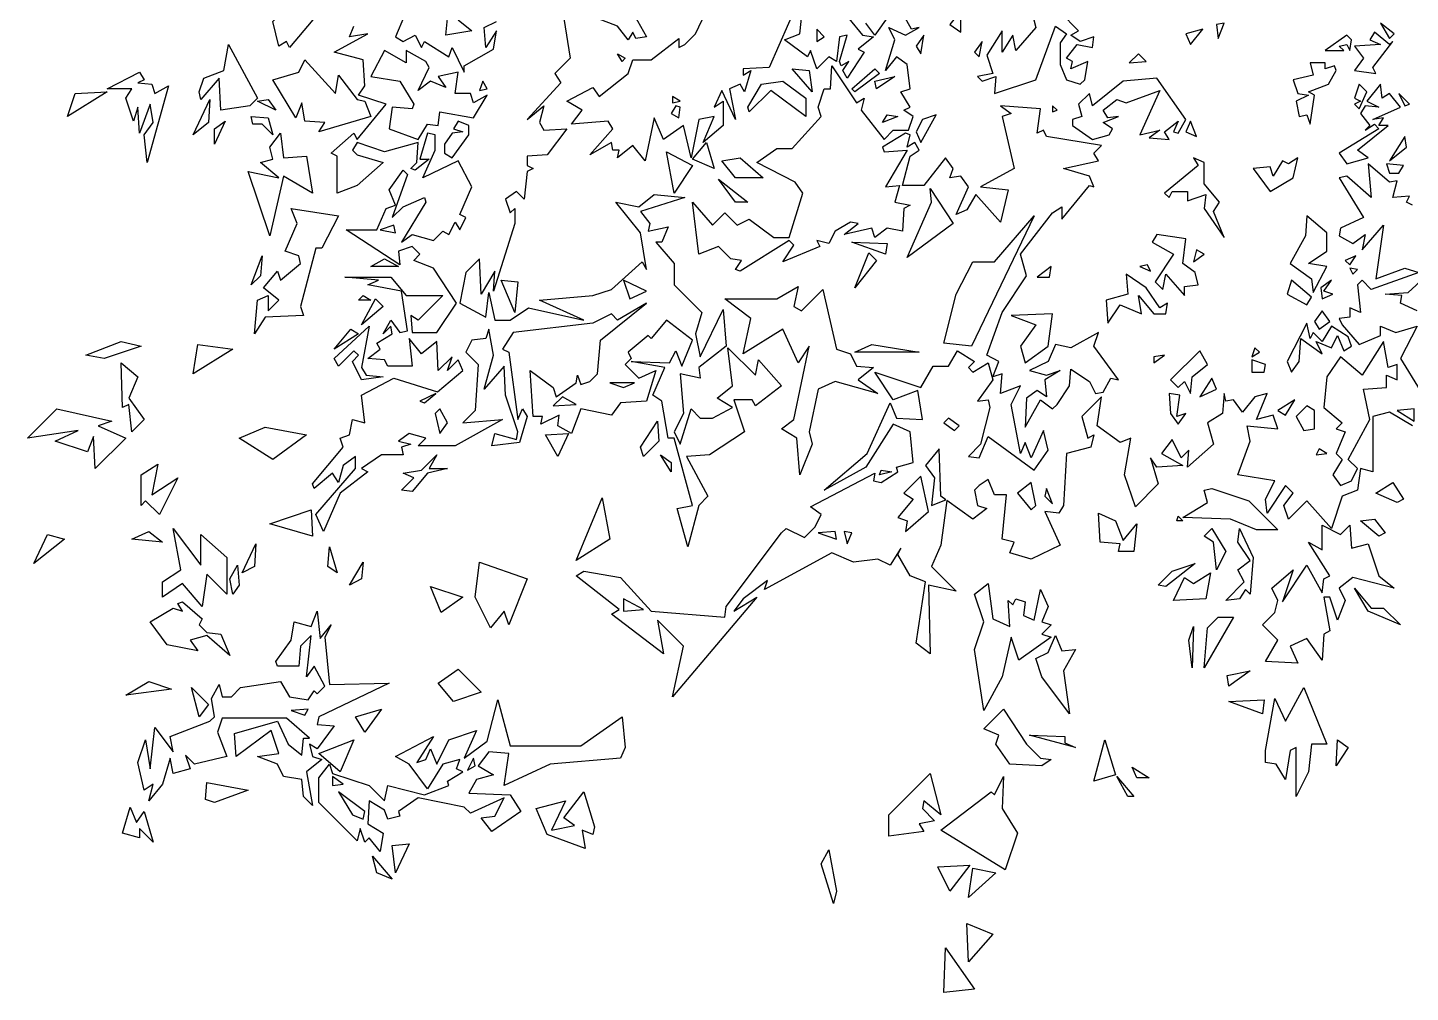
# Model space of a CAD drawing. Header units: millimetres. Extents: x -1920 to 1916, y -1858 to 1858.
# Drawn here: x -1377 to -530, y -1612 to -1021 of the extents above; entities that cross this region are included whole.
import ezdxf

# ---------------------------------------------------------------- set-up
doc = ezdxf.new("R2010")
doc.units = ezdxf.units.MM
doc.layers.add('ALMOND-DRAW-PROFILE', color=7, linetype='Continuous', lineweight=25)

msp = doc.modelspace()

# ---------------------------------------------------------------- linework, layer by layer
at = {"layer": 'ALMOND-DRAW-PROFILE'}
for points in [[(-904.89, -1005.17), (-922.73, -1045.53), (-938.69, -1046.47), (-938.69, -1050.22), (-933.99, -1047.41), (-937.75, -1060.55), (-940.56, -1055.86), (-947.14, -1058.67), (-943.38, -1077.45), (-951.83, -1059.61), (-956.52, -1069.94), (-950.89, -1066.18), (-950.89, -1081.2), (-963.09, -1091.53), (-956.52, -1075.57), (-965.91, -1077.45), (-970.6, -1100.91), (-975.3, -1081.2), (-987.5, -1089.65), (-993.13, -1076.51), (-998.76, -1102.79), (-1006.27, -1093.4), (-1015.66, -1100.91), (-1014.72, -1096.22), (-1018.48, -1096.22), (-1019.41, -1091.53), (-1032.56, -1099.04), (-1018.48, -1083.08), (-1021.29, -1078.38), (-1043.82, -1080.26), (-1037.25, -1071.81), (-1046.64, -1066.18), (-1030.68, -1057.73), (-1026.92, -1063.37), (-1009.09, -1049.29), (-1006.27, -1040.84), (-995.01, -1040.84), (-978.11, -1027.7), (-978.11, -1033.33), (-974.36, -1031.45), (-967.79, -1024.88), (-950.89, -989.21)], [(-873.92, -1015.49), (-865.47, -1025.82), (-858.9, -1026.76), (-868.29, -1034.27), (-864.53, -1036.14), (-874.86, -1052.1), (-877.67, -1047.41), (-873.92, -1041.78), (-878.61, -1044.59), (-879.55, -1041.78), (-874.86, -1025.82), (-879.55, -1026.76), (-881.43, -1041.78), (-886.12, -1038.96), (-893.63, -1046.47), (-897.39, -1035.21), (-899.26, -1038.96), (-913.34, -1028.63), (-903.96, -1024.88), (-902.08, -1007.98)], [(-763.15, -1006.11), (-759.4, -1021.12), (-771.6, -1035.21), (-773.48, -1025.82), (-780.05, -1036.14), (-780.05, -1023), (-789.44, -1038.02), (-785.68, -1049.29), (-795.07, -1051.16), (-792.25, -1053.98), (-783.8, -1051.16), (-784.74, -1061.49), (-759.4, -1053.04), (-747.2, -1020.19), (-740.62, -1024.88), (-744.38, -1030.51), (-744.38, -1043.65), (-740.62, -1053.04), (-732.18, -1055.86), (-729.36, -1053.04), (-727.48, -1041.78), (-737.81, -1046.47), (-736.87, -1041.78), (-740.62, -1039.9), (-734.05, -1031.45), (-724.67, -1033.33), (-723.73, -1026.76), (-732.18, -1029.57), (-737.81, -1025.82), (-733.11, -1023), (-744.38, -1011.74)], [(-1048.51, -1015.49), (-1044.76, -1039.9), (-1054.15, -1049.29), (-1050.39, -1054.92), (-1071.04, -1077.45), (-1060.72, -1069), (-1063.53, -1079.32), (-1060.72, -1084.02), (-1046.64, -1083.08), (-1058.84, -1099.04), (-1071.04, -1099.97), (-1071.04, -1105.61), (-1067.29, -1107.48), (-1071.04, -1109.36), (-1072.92, -1126.26), (-1077.61, -1121.56), (-1084.18, -1126.26), (-1081.37, -1134.71), (-1078.55, -1131.89), (-1078.55, -1141.28), (-1091.69, -1182.58), (-1090.75, -1170.38), (-1099.2, -1184.46), (-1100.14, -1162.87), (-1108.59, -1171.31), (-1112.34, -1190.09), (-1096.39, -1198.54), (-1094.51, -1183.52), (-1090.75, -1200.41), (-1081.37, -1200.41), (-1070.1, -1192.9), (-1036.31, -1200.41), (-1063.53, -1188.21), (-1030.68, -1185.4), (-1019.41, -1181.64), (-1000.64, -1164.74), (-997.82, -1169.44), (-1001.58, -1146.91), (-1016.6, -1128.14), (-1002.52, -1130.95), (-993.13, -1123.44), (-974.36, -1125.32), (-1001.58, -1133.77), (-995.95, -1141.28), (-996.89, -1145.97), (-984.68, -1143.15), (-988.44, -1152.54), (-992.19, -1152.54), (-980.93, -1165.68), (-980.93, -1178.82), (-964.03, -1195.72), (-967.79, -1208.86), (-964.97, -1222.94), (-950.89, -1193.84), (-949.01, -1216.37), (-965.91, -1229.51), (-964.97, -1236.08), (-977.17, -1233.27), (-975.3, -1257.67), (-980.93, -1268.94), (-977.17, -1276.45), (-970.6, -1254.86), (-964.97, -1260.49), (-957.46, -1260.49), (-945.26, -1253.92), (-954.65, -1248.29), (-945.26, -1240.78), (-948.07, -1217.31), (-931.18, -1234.21), (-929.3, -1224.82), (-915.22, -1240.78), (-931.18, -1252.98), (-933.06, -1249.23), (-944.32, -1249.23), (-937.75, -1268.94), (-959.34, -1283.02), (-973.42, -1283.96), (-960.28, -1308.36), (-965.91, -1314), (-972.48, -1339.34), (-979.05, -1315.87), (-969.66, -1314), (-980.93, -1272.69), (-984.68, -1272.69), (-988.44, -1250.16), (-994.07, -1246.41), (-986.56, -1229.51), (-1007.21, -1225.76), (-983.74, -1226.7), (-979.99, -1219.19), (-976.24, -1228.57), (-969.66, -1212.62), (-985.62, -1200.41), (-995.01, -1211.68), (-996.89, -1209.8), (-1009.09, -1220.13), (-1007.21, -1223.88), (-1010.97, -1227.64), (-1002.52, -1236.08), (-992.19, -1231.39), (-997.82, -1250.16), (-1013.78, -1251.1), (-1019.41, -1258.61), (-1038.19, -1254.86), (-1043.82, -1269.88), (-1052.27, -1265.18), (-1051.33, -1258.61), (-1062.59, -1264.24), (-1061.66, -1259.55), (-1067.29, -1259.55), (-1069.17, -1231.39), (-1055.08, -1241.72), (-1053.21, -1247.35), (-1041, -1238.9), (-1040.07, -1234.21), (-1038.19, -1239.84), (-1032.56, -1237.96), (-1027.86, -1233.27), (-1025.99, -1212.62), (-997.82, -1190.09), (-1015.66, -1200.41), (-1019.41, -1196.66), (-1030.68, -1202.29), (-1079.49, -1207.92), (-1086.06, -1218.25), (-1082.31, -1220.13), (-1076.67, -1261.43), (-1073.86, -1254.86), (-1071.04, -1259.55), (-1075.74, -1275.51), (-1092.63, -1277.39), (-1090.75, -1269.88), (-1077.61, -1273.63), (-1076.67, -1268.94), (-1084.18, -1246.41), (-1085.12, -1228.57), (-1097.33, -1242.66), (-1091.69, -1222), (-1094.51, -1206.05), (-1096.39, -1211.68), (-1104.84, -1212.62), (-1108.59, -1220.13), (-1101.08, -1227.64), (-1102.96, -1255.8), (-1110.47, -1263.31), (-1086.06, -1261.43), (-1115.16, -1277.39), (-1137.69, -1277.39), (-1133, -1272.69), (-1143.32, -1269.88), (-1149.89, -1274.57), (-1142.38, -1276.45), (-1148.01, -1278.33), (-1147.08, -1283.02), (-1160.22, -1283.02), (-1172.42, -1291.47), (-1168.67, -1293.34), (-1185.56, -1306.49), (-1195.89, -1329.95), (-1200.58, -1319.63), (-1176.18, -1291.47), (-1176.18, -1283.96), (-1183.69, -1289.59), (-1186.5, -1299.92), (-1190.26, -1294.28), (-1201.52, -1303.67), (-1202.46, -1300.85), (-1183.69, -1278.33), (-1185.56, -1272.69), (-1179.93, -1270.82), (-1178.05, -1261.43), (-1170.54, -1263.31), (-1172.42, -1246.41), (-1152.71, -1236.08), (-1125.94, -1244.39), (-1110.47, -1231.39), (-1113.28, -1224.82), (-1119.85, -1231.39), (-1117.04, -1222.94), (-1125.49, -1231.39), (-1126.43, -1213.56), (-1135.81, -1221.07), (-1143.32, -1211.68), (-1141.44, -1228.57), (-1156.46, -1228.57), (-1158.34, -1224.82), (-1168.67, -1223.88), (-1161.16, -1218.25), (-1163.03, -1214.49), (-1153.65, -1208.86), (-1154.59, -1204.17), (-1159.28, -1208.86), (-1154.59, -1200.41), (-1148.95, -1207.92), (-1144.26, -1206.98), (-1148.01, -1182.58), (-1168.67, -1178.82), (-1162.1, -1176.01), (-1182.75, -1174.13), (-1154.59, -1174.13), (-1145.2, -1185.4), (-1122.67, -1185.4), (-1137.69, -1200.41), (-1142.38, -1197.6), (-1141.44, -1207.92), (-1126.43, -1207.92), (-1114.22, -1190.09), (-1128.3, -1168.5), (-1140.51, -1163.81), (-1136.75, -1160.05), (-1141.44, -1155.36), (-1149.89, -1158.17), (-1148.95, -1166.62), (-1181.81, -1145.03), (-1163.03, -1145.03), (-1157.4, -1131.89), (-1151.77, -1130.01), (-1155.52, -1120.63), (-1147.08, -1108.42), (-1144.26, -1111.24), (-1153.65, -1137.52), (-1147.08, -1130.95), (-1133.93, -1125.32), (-1133, -1128.14), (-1148.01, -1152.54), (-1141.44, -1147.85), (-1128.3, -1151.6), (-1122.67, -1145.97), (-1118.92, -1147.85), (-1115.16, -1140.34), (-1112.34, -1145.03), (-1108.59, -1137.52), (-1112.34, -1135.64), (-1104.84, -1118.75), (-1113.28, -1102.79), (-1134.87, -1113.12), (-1127.36, -1096.22), (-1127.36, -1086.83), (-1132.06, -1085.89), (-1136.75, -1101.85), (-1131.12, -1101.85), (-1139.57, -1108.42), (-1142.38, -1107.48), (-1138.63, -1103.73), (-1137.69, -1091.53), (-1158.34, -1097.16), (-1175.24, -1091.53), (-1178.05, -1096.22), (-1175.24, -1099.04), (-1159.28, -1103.73), (-1175.24, -1117.81), (-1187.44, -1122.5), (-1187.44, -1099.97), (-1191.19, -1098.1), (-1177.11, -1085.89), (-1175.24, -1089.65), (-1157.4, -1068.06), (-1174.3, -1062.43), (-1170.54, -1056.79), (-1171.48, -1040.84), (-1189.32, -1036.14), (-1168.67, -1024.88), (-1179.93, -1026.76), (-1177.11, -1020.19)], [(-1146.14, -1013.62), (-1151.77, -1026.76), (-1147.08, -1029.57), (-1139.57, -1025.82), (-1135.81, -1033.33), (-1133.93, -1029.57), (-1118.92, -1038.96), (-1117.04, -1033.33), (-1109.53, -1048.35), (-1109.53, -1044.59), (-1091.69, -1034.27), (-1089.82, -1023), (-1096.39, -1033.33), (-1097.33, -1021.12), (-1089.82, -1017.37)], [(-1113.28, -1016.43), (-1104.84, -1023), (-1120.79, -1025.82), (-1119.85, -1015.49)], [(-528.48, -1265.18), (-542.56, -1256.74), (-552.89, -1259.55), (-552.89, -1293.34), (-560.4, -1291.47), (-562.27, -1304.61), (-571.66, -1308.36), (-578.23, -1328.08), (-593.25, -1311.18), (-604.51, -1322.44), (-607.33, -1314), (-601.7, -1306.49), (-606.39, -1301.79), (-617.66, -1318.69), (-618.6, -1310.24), (-612.96, -1298.98), (-635.49, -1295.22), (-627.98, -1274.57), (-629.86, -1265.18), (-611.09, -1267.06), (-613.9, -1258.61), (-624.23, -1261.43), (-617.66, -1245.47), (-625.17, -1247.35), (-632.68, -1256.74), (-638.31, -1249.23), (-643, -1250.16), (-643.94, -1245.47), (-644.88, -1257.67), (-654.27, -1263.31), (-650.51, -1276.45), (-666.47, -1290.53), (-665.53, -1280.2), (-670.22, -1284.9), (-675.86, -1273.63), (-682.43, -1282.08), (-669.28, -1289.59), (-685.24, -1290.53), (-689, -1284.9), (-684.3, -1300.85), (-698.38, -1314.93), (-704.95, -1295.22), (-701.2, -1272.69), (-707.77, -1275.51), (-721.85, -1265.18), (-719.03, -1247.35), (-731.24, -1259.55), (-727.48, -1272.69), (-723.73, -1270.82), (-725.61, -1278.33), (-740.62, -1282.08), (-742.5, -1314), (-745.32, -1318.69), (-753.77, -1317.75), (-744.38, -1338.4), (-762.21, -1346.85), (-775.36, -1343.09), (-772.54, -1336.52), (-780.05, -1334.65), (-777.23, -1307.42), (-784.74, -1307.42), (-788.5, -1298.04), (-794.13, -1301.79), (-796.95, -1304.61), (-795.07, -1314), (-789.44, -1315.87), (-797.88, -1322.44), (-813.94, -1310.98), (-817.6, -1338.4), (-823.23, -1351.54), (-808.21, -1366.56), (-825.11, -1362.81), (-824.17, -1405.05), (-832.62, -1398.48), (-826.98, -1360.93), (-836.37, -1357.18), (-843.88, -1344.03), (-842, -1340.28), (-848.57, -1350.6), (-856.08, -1346.85), (-871.1, -1348.73), (-884.24, -1343.09), (-925.55, -1365.62), (-923.67, -1359.99), (-938.69, -1371.26), (-944.32, -1378.76), (-930.24, -1370.32), (-981.87, -1431.33), (-975.3, -1400.35), (-991.25, -1384.4), (-987.5, -1405.05), (-1019.41, -1380.64), (-1014.72, -1377.83), (-1041, -1357.18), (-1036.31, -1354.36), (-1013.78, -1358.11), (-995.01, -1378.76), (-949.95, -1382.52), (-949.01, -1375.95), (-915.22, -1330.89), (-912.4, -1328.08), (-901.14, -1333.71), (-894.57, -1327.14), (-890.81, -1319.63), (-897.39, -1314.93), (-857.96, -1294.28), (-858.9, -1298.98), (-854.21, -1299.92), (-843.88, -1293.34), (-844.82, -1290.53), (-834.49, -1287.71), (-836.37, -1268.94), (-846.7, -1264.24), (-863.59, -1290.53), (-888.94, -1304.61), (-862.65, -1282.08), (-848.57, -1251.1), (-844.82, -1260.49), (-828.86, -1261.43), (-831.68, -1243.59), (-846.7, -1249.23), (-857.96, -1232.33), (-829.8, -1241.72), (-822.29, -1228.57), (-812.9, -1228.57), (-807.27, -1219.19), (-796.95, -1225.76), (-800.7, -1229.51), (-797.88, -1232.33), (-788.5, -1226.7), (-785.68, -1237.02), (-795.07, -1250.16), (-788.5, -1249.23), (-787.56, -1253.92), (-793.19, -1276.45), (-800.7, -1283.96), (-794.13, -1284.9), (-788.5, -1271.75), (-760.34, -1292.41), (-751.89, -1280.2), (-754.7, -1268), (-762.21, -1284.9), (-765.97, -1275.51), (-768.79, -1282.08), (-774.42, -1252.04), (-768.79, -1240.78), (-780.99, -1245.47), (-780.05, -1233.27), (-785.68, -1235.15), (-781.93, -1225.76), (-789.44, -1222), (-780.05, -1195.72), (-765.03, -1173.19), (-768.79, -1160.05), (-749.07, -1134.71), (-743.44, -1130.95), (-743.44, -1138.46), (-726.54, -1117.81), (-723.73, -1118.75), (-726.54, -1112.18), (-742.5, -1107.48), (-720.91, -1102.79), (-723.73, -1098.1), (-719.03, -1093.4), (-752.83, -1087.77), (-754.7, -1084.02), (-758.46, -1085.89), (-756.58, -1070.88), (-780.99, -1069), (-774.42, -1073.69), (-780.05, -1075.57), (-772.54, -1107.48), (-793.19, -1118.75), (-776.29, -1120.63), (-780.99, -1140.34), (-796.01, -1123.44), (-801.64, -1132.83), (-808.21, -1135.64), (-800.7, -1118.75), (-805.39, -1112.18), (-811.96, -1113.12), (-810.09, -1107.48), (-814.78, -1100.91), (-827.92, -1117.81), (-841.06, -1117.81), (-836.37, -1099.97), (-830.74, -1096.22), (-833.55, -1091.53), (-838.25, -1094.34), (-836.37, -1086.83), (-839.19, -1085.89), (-853.27, -1094.34), (-852.33, -1097.16), (-838.25, -1096.22), (-851.39, -1118.75), (-842.94, -1117.81), (-845.76, -1128.14), (-836.37, -1130.01), (-840.13, -1131.89), (-841.06, -1145.97), (-850.45, -1144.09), (-857.96, -1149.73), (-859.84, -1144.09), (-876.73, -1147.85), (-868.29, -1141.28), (-872.98, -1140.34), (-882.37, -1145.97), (-886.12, -1153.48), (-893.63, -1151.6), (-891.75, -1155.36), (-914.28, -1164.74), (-907.71, -1154.42), (-910.53, -1151.6), (-940.56, -1170.38), (-943.38, -1169.44), (-939.63, -1163.81), (-946.2, -1162.87), (-953.71, -1155.36), (-965.91, -1160.05), (-969.66, -1128.14), (-957.46, -1142.22), (-949.95, -1134.71), (-942.44, -1142.22), (-934.93, -1138.46), (-919.91, -1149.73), (-910.53, -1149.73), (-902.08, -1122.5), (-906.77, -1115.93), (-930.24, -1103.73), (-918.04, -1095.28), (-908.65, -1095.28), (-890.81, -1075.57), (-892.69, -1069.94), (-888.94, -1058.67), (-885.18, -1058.67), (-884.24, -1044.59), (-869.22, -1067.12), (-864.53, -1064.3), (-866.41, -1071.81), (-852.33, -1089.65), (-846.7, -1084.02), (-837.31, -1084.02), (-834.49, -1075.57), (-840.13, -1071.81), (-836.37, -1069.94), (-842, -1060.55), (-836.37, -1058.67), (-838.25, -1043.65), (-844.82, -1038.96), (-851.39, -1047.41), (-845.76, -1028.63), (-849.51, -1021.12), (-839.19, -1025.82), (-830.74, -1021.12), (-835.43, -1022.06), (-840.13, -1013.62)], [(-849.51, -1013.62), (-857.96, -1025.82), (-863.59, -1018.31)], [(-528.48, -1130.01), (-532.24, -1128.14), (-530.36, -1124.38), (-540.68, -1125.32), (-537.87, -1114.99), (-542.56, -1115.93), (-555.7, -1104.67), (-553.83, -1125.32), (-568.84, -1112.18), (-573.54, -1113.12), (-558.52, -1137.52), (-572.6, -1144.09), (-573.54, -1148.79), (-565.09, -1153.48), (-557.58, -1147.85), (-559.46, -1157.23), (-546.32, -1142.22), (-551.01, -1175.07), (-533.17, -1168.5), (-524.73, -1171.31), (-553.83, -1181.64), (-559.46, -1176.01), (-562.27, -1178.82), (-560.4, -1195.72), (-566.97, -1192.9), (-566.97, -1198.54), (-573.54, -1199.48), (-571.66, -1203.23), (-561.34, -1215.43), (-548.19, -1209.8), (-548.19, -1204.17), (-538.81, -1207.92), (-525.67, -1204.17), (-535.99, -1223.88), (-523.79, -1243.59)], [(-525.67, -1194.78), (-535.99, -1190.09), (-535.05, -1185.4), (-545.38, -1184.46), (-531.3, -1183.52), (-508.77, -1162.87)]]:
    msp.add_lwpolyline(points, dxfattribs=at)
for points in [[(-1223.11, -1032.39), (-1226.86, -1017.37), (-1221.23, -1011.74), (-1222.17, -999.54), (-1196.83, -1009.86), (-1216.54, -1033.33), (-1218.42, -1029.57)], [(-1009.09, -1028.63), (-1015.66, -1020.19), (-1027.86, -1015.49), (-1018.48, -1011.74), (-1026.92, -995.78), (-1001.58, -998.6), (-1005.33, -1013.62), (-997.82, -1026.76), (-1004.4, -1027.7), (-1006.27, -1023.94)], [(-805.39, -1023.94), (-805.39, -1010.8), (-811.96, -1019.25)], [(-893.63, -1029.57), (-888.94, -1026.76), (-893.63, -1022.06)], [(-664.59, -1031.45), (-657.08, -1022.06), (-667.41, -1024.88)], [(-647.69, -1027.7), (-643.94, -1018.31), (-648.63, -1019.25)], [(-564.15, -1047.41), (-551.01, -1049.29), (-552.89, -1045.53), (-540.68, -1029.57), (-542.56, -1031.45), (-551.95, -1023.94), (-554.76, -1028.63), (-548.19, -1031.45), (-564.15, -1032.39), (-558.52, -1039.9)], [(-542.56, -1027.7), (-539.75, -1024.88), (-548.19, -1018.31)], [(-1258.78, -1071.81), (-1259.72, -1052.1), (-1270.98, -1065.24), (-1271.92, -1060.55), (-1269.11, -1052.1), (-1256.9, -1047.41), (-1254.09, -1031.45), (-1236.25, -1064.3), (-1240.94, -1069)], [(-829.8, -1037.08), (-827.92, -1025.82), (-832.62, -1032.39)], [(-794.13, -1038.96), (-792.25, -1029.57), (-796.95, -1036.14)], [(-581.99, -1035.21), (-570.72, -1035.21), (-573.54, -1032.39), (-568.84, -1031.45), (-566.97, -1035.21), (-566.03, -1028.63), (-568.84, -1025.82)], [(-1198.7, -1084.96), (-1194.95, -1079.32), (-1207.15, -1078.38), (-1209.03, -1067.12), (-1212.78, -1076.51), (-1226.86, -1053.04), (-1210.91, -1048.35), (-1207.15, -1040.84), (-1188.38, -1061.49), (-1186.5, -1050.22), (-1175.24, -1065.24), (-1170.54, -1066.18), (-1166.79, -1075.57)], [(-1137.69, -1089.65), (-1132.06, -1080.26), (-1125.49, -1081.2), (-1124.55, -1072.75), (-1103.9, -1076.51), (-1095.45, -1062.43), (-1103.9, -1067.12), (-1105.77, -1061.49), (-1115.16, -1061.49), (-1113.28, -1048.35), (-1125.49, -1051.16), (-1120.79, -1057.73), (-1130.18, -1053.98), (-1137.69, -1059.61), (-1131.12, -1045.53), (-1133, -1041.78), (-1145.2, -1035.21), (-1145.2, -1042.71), (-1158.34, -1035.21), (-1166.79, -1051.16), (-1148.95, -1053.98), (-1140.51, -1068.06), (-1141.44, -1070.88), (-1153.65, -1069.94), (-1155.52, -1083.08)], [(-1012.84, -1041.78), (-1015.66, -1037.08), (-1010.97, -1039.9)], [(-702.14, -1042.71), (-691.81, -1041.78), (-696.51, -1037.08)], [(-1303.84, -1103.73), (-1305.71, -1086.83), (-1300.08, -1079.32), (-1301.96, -1068.06), (-1308.53, -1085.89), (-1309.47, -1069.94), (-1312.29, -1078.38), (-1316.98, -1064.3), (-1313.22, -1058.67), (-1328.24, -1058.67), (-1308.53, -1048.35), (-1305.71, -1053.04), (-1309.47, -1054.92), (-1301.02, -1055.86), (-1299.14, -1061.49), (-1290.7, -1056.79)], [(-896.45, -1060.55), (-908.65, -1046.47), (-898.32, -1047.41)], [(-870.16, -1060.55), (-872.04, -1058.67), (-857.96, -1046.47), (-855.14, -1049.29)], [(-591.37, -1080.26), (-588.56, -1062.43), (-592.31, -1060.55), (-580.11, -1055.86), (-575.42, -1047.41), (-576.35, -1044.59), (-581.99, -1046.47), (-581.99, -1042.71), (-591.37, -1042.71), (-589.5, -1050.22), (-601.7, -1053.04), (-598.88, -1061.49), (-592.31, -1062.43), (-599.82, -1066.18), (-597.94, -1075.57), (-593.25, -1074.63)], [(-1100.14, -1059.61), (-1095.45, -1058.67), (-1098.26, -1053.98)], [(-900.2, -1075.57), (-921.79, -1059.61), (-934.93, -1072.75), (-935.87, -1069.94), (-927.42, -1055.86), (-914.28, -1053.98), (-900.2, -1064.3)], [(-857.02, -1058.67), (-857.96, -1053.98), (-845.76, -1051.16)], [(-724.67, -1089.65), (-714.34, -1086.83), (-712.46, -1083.08), (-718.1, -1079.32), (-708.71, -1075.57), (-715.28, -1076.51), (-718.1, -1071.81), (-709.65, -1065.24), (-704.02, -1067.12), (-683.36, -1059.61), (-695.57, -1086.83), (-683.36, -1084.02), (-689.94, -1088.71), (-677.73, -1089.65), (-680.55, -1084.96), (-672.1, -1078.38), (-674.92, -1084.96), (-672.1, -1085.89), (-667.41, -1077.45), (-685.24, -1052.1), (-705.89, -1053.98), (-724.67, -1069), (-726.54, -1061.49), (-733.11, -1068.06), (-731.24, -1075.57), (-736.87, -1077.45), (-736.87, -1081.2)], [(-568.84, -1104.67), (-555.7, -1100.91), (-562.27, -1096.22), (-543.5, -1081.2), (-549.13, -1081.2), (-546.32, -1076.51), (-552.89, -1077.45), (-535.99, -1069.94), (-542.56, -1061.49), (-547.25, -1064.3), (-548.19, -1055.86), (-556.64, -1066.18), (-549.13, -1069.94), (-557.58, -1069), (-560.4, -1073.69), (-554.76, -1081.2), (-557.58, -1084.02), (-551.95, -1080.26), (-549.13, -1083.08), (-573.54, -1098.1)], [(-561.34, -1070.88), (-556.64, -1060.55), (-561.34, -1055.86), (-564.15, -1064.3), (-560.4, -1066.18), (-564.15, -1068.06)], [(-1352.65, -1075.57), (-1347.96, -1061.49), (-1328.24, -1060.55)], [(-1275.68, -1086.83), (-1265.35, -1065.24), (-1266.29, -1079.32)], [(-1224.99, -1071.81), (-1236.25, -1066.18), (-1229.68, -1065.24)], [(-981.87, -1067.12), (-977.17, -1066.18), (-981.87, -1063.37)], [(-533.17, -1069), (-530.36, -1068.06), (-536.93, -1061.49)], [(-1226.86, -1086.83), (-1233.44, -1080.26), (-1239.07, -1080.26), (-1240.01, -1075.57), (-1229.68, -1076.51)], [(-978.11, -1076.51), (-977.17, -1069.94), (-979.99, -1069), (-982.81, -1073.69)], [(-853.27, -1079.32), (-850.45, -1074.63), (-843.88, -1075.57)], [(-829.8, -1091.53), (-820.41, -1074.63), (-828.86, -1077.45), (-832.62, -1084.96)], [(-749.07, -1072.75), (-746.26, -1071.81), (-749.07, -1069)], [(-1262.53, -1092.47), (-1262.53, -1083.08), (-1255.96, -1078.38)], [(-1117.04, -1100.91), (-1106.71, -1086.83), (-1106.71, -1081.2), (-1113.28, -1078.38), (-1116.1, -1083.08), (-1110.47, -1084.96), (-1117.04, -1085.89), (-1121.73, -1092.47), (-1121.73, -1098.1)], [(-660.84, -1087.77), (-664.59, -1078.38), (-667.41, -1084.96)], [(-1228.74, -1148.79), (-1241.88, -1109.36), (-1223.11, -1113.12), (-1234.37, -1103.73), (-1226.86, -1101.85), (-1228.74, -1094.34), (-1222.17, -1085.89), (-1220.29, -1100.91), (-1206.21, -1099.97), (-1202.46, -1122.5), (-1220.29, -1112.18)], [(-956.52, -1107.48), (-969.66, -1101.85), (-961.22, -1091.53)], [(-542.56, -1102.79), (-532.24, -1094.34), (-533.17, -1087.77)], [(-980.93, -1122.5), (-985.62, -1097.16), (-969.66, -1105.61)], [(-943.38, -1113.12), (-951.83, -1102.79), (-940.56, -1100.91), (-926.48, -1113.12)], [(-643.94, -1149.73), (-650.51, -1133.77), (-646.76, -1128.14), (-656.14, -1116.87), (-656.14, -1103.73), (-662.71, -1100.91), (-659.9, -1105.61), (-680.55, -1122.5), (-677.73, -1125.32), (-675.86, -1121.56), (-666.47, -1121.56), (-666.47, -1127.2), (-655.2, -1123.44), (-656.14, -1131.89)], [(-615.78, -1121.56), (-601.7, -1113.12), (-598.88, -1100.91), (-604.51, -1104.67), (-608.27, -1102.79), (-613.9, -1112.18), (-615.78, -1106.55), (-626.1, -1107.48)], [(-542.56, -1110.3), (-536.93, -1110.3), (-534.11, -1105.61), (-544.44, -1104.67)], [(-943.38, -1128.14), (-953.71, -1114.05), (-935.87, -1128.14)], [(-838.25, -1161.93), (-823.23, -1128.14), (-824.17, -1119.69), (-810.09, -1141.28)], [(-1238.13, -1208.86), (-1236.25, -1188.21), (-1229.68, -1185.4), (-1229.68, -1194.78), (-1223.11, -1188.21), (-1232.5, -1180.7), (-1224.05, -1170.38), (-1222.17, -1176.01), (-1209.97, -1165.68), (-1210.91, -1160.99), (-1219.36, -1158.17), (-1211.85, -1141.28), (-1215.6, -1131.89), (-1186.5, -1136.58), (-1196.83, -1156.3), (-1200.58, -1156.3), (-1209.97, -1191.97), (-1208.09, -1197.6), (-1231.56, -1198.54)], [(-1161.16, -1145.03), (-1151.77, -1146.91), (-1152.71, -1142.22)], [(-798.82, -1216.37), (-815.72, -1214.49), (-808.21, -1184.46), (-797.88, -1164.74), (-784.74, -1164.74), (-760.34, -1136.58)], [(-589.5, -1183.52), (-581.05, -1167.56), (-592.31, -1165.68), (-581.05, -1158.17), (-581.05, -1146.91), (-593.25, -1136.58), (-594.19, -1148.79), (-603.58, -1165.68), (-590.43, -1175.07)], [(-668.35, -1185.4), (-668.35, -1179.76), (-659.9, -1178.82), (-661.77, -1171.31), (-669.28, -1165.68), (-667.41, -1150.66), (-685.24, -1147.85), (-688.06, -1152.54), (-674.92, -1160.05), (-686.18, -1176.95), (-681.49, -1181.64), (-679.61, -1172.25)], [(-851.39, -1160.05), (-872.04, -1152.54), (-850.45, -1153.48)], [(-870.16, -1180.7), (-861.72, -1159.11), (-857.02, -1163.81)], [(-662.71, -1164.74), (-656.14, -1160.05), (-660.84, -1157.23)], [(-1240.01, -1178.82), (-1233.44, -1160.99), (-1234.37, -1173.19)], [(-1166.79, -1167.56), (-1158.34, -1162.87), (-1149.89, -1167.56)], [(-758.46, -1174.13), (-750.95, -1174.13), (-750.01, -1167.56)], [(-689, -1170.38), (-690.87, -1166.62), (-695.57, -1167.56)], [(-566.97, -1166.62), (-563.21, -1160.99), (-569.78, -1163.81)], [(-565.09, -1172.25), (-562.27, -1169.44), (-566.97, -1168.5)], [(-1078.55, -1195.72), (-1087, -1176.01), (-1076.67, -1176.95)], [(-1008.15, -1187.27), (-997.82, -1182.58), (-1011.91, -1176.01)], [(-715.28, -1202.29), (-707.77, -1191.03), (-694.63, -1196.66), (-696.51, -1185.4), (-687.12, -1196.66), (-679.61, -1196.66), (-678.67, -1190.09), (-683.36, -1192.9), (-691.81, -1180.7), (-704.02, -1172.25), (-703.08, -1184.46), (-716.22, -1188.21)], [(-593.25, -1191.03), (-590.43, -1186.33), (-602.64, -1176.01), (-605.45, -1184.46)], [(-583.86, -1187.27), (-577.29, -1184.46), (-582.92, -1182.58), (-578.23, -1176.01), (-584.8, -1180.7)], [(-1166.79, -1188.21), (-1174.3, -1188.21), (-1171.48, -1185.4)], [(-903.96, -1295.22), (-905.83, -1272.69), (-915.22, -1267.06), (-907.71, -1261.43), (-898.32, -1216.37), (-904.89, -1226.7), (-914.28, -1206.05), (-938.69, -1221.07), (-933.99, -1199.48), (-949.95, -1187.27), (-918.04, -1187.27), (-904.89, -1179.76), (-907.71, -1191.97), (-903.02, -1194.78), (-889.88, -1181.64), (-881.43, -1218.25), (-872.98, -1221.07), (-869.22, -1228.57), (-858.9, -1229.51), (-868.29, -1237.02), (-856.08, -1245.47), (-882.37, -1237.96), (-892.69, -1242.66), (-898.32, -1268.94), (-896.45, -1276.45)], [(-1172.42, -1203.23), (-1163.97, -1187.27), (-1159.28, -1191.97)], [(-765.97, -1226.7), (-751.89, -1216.37), (-749.07, -1196.66), (-774.42, -1197.6), (-759.4, -1203.23), (-768.79, -1216.37)], [(-602.64, -1232.33), (-597.94, -1225.76), (-597.01, -1211.68), (-583.86, -1221.07), (-587.62, -1213.56), (-578.23, -1217.31), (-574.48, -1209.8), (-570.72, -1219.19), (-566.03, -1216.37), (-567.91, -1210.74), (-578.23, -1204.17), (-583.86, -1213.56), (-589.5, -1207.92), (-591.37, -1211.68), (-593.25, -1202.29), (-605.45, -1225.76)], [(-585.74, -1206.05), (-579.17, -1201.35), (-583.86, -1194.78), (-588.56, -1201.35)], [(-1172.42, -1237.02), (-1178.05, -1225.76), (-1174.3, -1222), (-1177.11, -1219.19), (-1186.5, -1228.57), (-1189.32, -1223.88), (-1167.73, -1204.17), (-1172.42, -1229.51), (-1169.6, -1234.21), (-1159.28, -1235.15)], [(-1189.32, -1218.25), (-1178.99, -1206.05), (-1174.3, -1208.86)], [(-765.97, -1266.12), (-756.58, -1249.23), (-749.07, -1254.86), (-746.26, -1252.04), (-738.75, -1240.78), (-737.81, -1230.45), (-726.54, -1237.96), (-722.79, -1245.47), (-718.1, -1244.53), (-713.4, -1236.08), (-708.71, -1237.02), (-723.73, -1216.37), (-720.91, -1207.92), (-737.81, -1217.31), (-747.2, -1215.43), (-751.89, -1225.76), (-763.15, -1231.39), (-752.83, -1234.21), (-744.38, -1231.39), (-753.77, -1237.02), (-752.83, -1247.35), (-758.46, -1243.59), (-765.03, -1248.29)], [(-1330.12, -1223.88), (-1341.38, -1222), (-1319.79, -1213.56), (-1307.59, -1216.37)], [(-1275.68, -1233.27), (-1272.86, -1215.43), (-1251.27, -1218.25)], [(-870.16, -1220.13), (-859.84, -1215.43), (-830.74, -1220.13)], [(-664.59, -1245.47), (-663.65, -1235.15), (-654.27, -1227.64), (-658.96, -1219.19), (-676.79, -1237.02), (-672.1, -1241.72), (-668.35, -1237.96)], [(-627.04, -1222.94), (-622.35, -1220.13), (-625.17, -1217.31)], [(-572.6, -1301.79), (-566.03, -1298.98), (-562.27, -1291.47), (-567.91, -1285.83), (-554.76, -1261.43), (-558.52, -1242.66), (-544.44, -1241.72), (-544.44, -1234.21), (-537.87, -1237.02), (-537.87, -1227.64), (-543.5, -1229.51), (-546.32, -1213.56), (-559.46, -1234.21), (-572.6, -1222.94), (-581.05, -1235.15), (-582.92, -1253.92), (-571.66, -1263.31), (-575.42, -1267.06), (-569.78, -1268.94), (-575.42, -1282.08), (-571.66, -1285.83), (-577.29, -1295.22)], [(-1313.22, -1268.94), (-1315.1, -1252.04), (-1318.86, -1253.92), (-1319.79, -1226.7), (-1309.47, -1235.15), (-1315.1, -1248.29), (-1305.71, -1261.43)], [(-687.12, -1226.7), (-680.55, -1222), (-687.12, -1222.94)], [(-627.04, -1232.33), (-619.53, -1232.33), (-618.6, -1227.64), (-627.04, -1224.82)], [(-658.96, -1247.35), (-648.63, -1242.66), (-651.45, -1236.08)], [(-1127.03, -1245.31), (-1136.75, -1250.16), (-1133.93, -1251.1)], [(-1011.91, -1241.72), (-1005.33, -1238.9), (-1020.35, -1238.9)], [(-1055.08, -1252.98), (-1041, -1252.04), (-1049.45, -1247.35)], [(-672.1, -1264.24), (-667.41, -1257.67), (-673.04, -1259.55), (-671.16, -1246.41), (-677.73, -1245.47), (-676.79, -1257.67)], [(-606.39, -1258.61), (-600.76, -1249.23), (-611.09, -1255.8)], [(-595.13, -1268), (-588.56, -1267.06), (-588.56, -1255.8), (-593.25, -1252.98), (-599.82, -1259.55)], [(-1335.75, -1291.47), (-1336.69, -1271.75), (-1340.45, -1281.14), (-1360.16, -1274.57), (-1346.08, -1268), (-1377.05, -1272.69), (-1359.22, -1254.86), (-1325.43, -1262.37), (-1333.88, -1265.18), (-1316.98, -1272.69)], [(-1124.55, -1269.88), (-1119.85, -1263.31), (-1124.55, -1254.86), (-1127.36, -1257.67)], [(-809.15, -1268), (-806.33, -1265.18), (-812.9, -1260.49), (-815.72, -1263.31)], [(-527.54, -1262.37), (-527.54, -1254.86), (-537.87, -1255.8)], [(-1226.86, -1285.83), (-1247.52, -1272.69), (-1231.56, -1266.12), (-1206.21, -1270.82)], [(-1052.27, -1283.96), (-1059.78, -1270.82), (-1045.7, -1269.88)], [(-999.7, -1283.96), (-1001.58, -1278.33), (-991.25, -1262.37), (-990.32, -1274.57)], [(-1148.01, -1304.61), (-1140.51, -1297.1), (-1147.08, -1294.28), (-1135.81, -1292.41), (-1126.43, -1283.02), (-1131.12, -1291.47), (-1119.85, -1291.47), (-1132.06, -1294.28), (-1141.44, -1305.55)], [(-982.81, -1293.34), (-989.38, -1283.02), (-982.81, -1287.71)], [(-814.56, -1310.53), (-817.6, -1308.36), (-818.54, -1279.26), (-826.98, -1289.59), (-821.35, -1297.1), (-823.23, -1314)], [(-587.62, -1283.02), (-581.05, -1282.08), (-585.74, -1279.26)], [(-1296.33, -1319.63), (-1304.78, -1311.18), (-1307.59, -1314), (-1307.59, -1295.22), (-1297.27, -1288.65), (-1301.02, -1307.42), (-1285.06, -1297.1)], [(-855.14, -1295.22), (-854.21, -1292.41), (-847.63, -1293.34)], [(-839.19, -1329.95), (-825.11, -1317.75), (-829.8, -1296.16), (-840.13, -1306.49), (-834.49, -1310.24), (-843.88, -1321.5), (-838.25, -1323.38)], [(-762.21, -1316.81), (-759.4, -1314), (-762.21, -1299.92), (-770.66, -1306.49)], [(-749.07, -1313.06), (-752.83, -1303.67), (-753.77, -1308.36)], [(-624.23, -1329.01), (-640.18, -1322.44), (-669.28, -1321.5), (-654.27, -1312.12), (-656.14, -1304.61), (-651.45, -1303.67), (-628.92, -1311.18), (-611.09, -1329.01)], [(-537.87, -1312.12), (-551.01, -1306.49), (-540.68, -1299.92), (-534.11, -1310.24)], [(-1041, -1347.79), (-1025.05, -1309.3), (-1020.35, -1334.65)], [(-1202.46, -1332.77), (-1228.74, -1325.26), (-1203.4, -1316.81)], [(-708.71, -1342.16), (-707.77, -1337.46), (-719.97, -1336.52), (-720.91, -1318.69), (-710.59, -1323.38), (-705.89, -1335.59), (-697.44, -1325.26), (-699.32, -1342.16)], [(-673.04, -1323.38), (-672.1, -1320.57), (-669.28, -1323.38)], [(-1294.45, -1336.52), (-1313.22, -1334.65), (-1302.9, -1329.95)], [(-1270.04, -1375.95), (-1282.25, -1361.87), (-1294.45, -1370.32), (-1294.45, -1360.93), (-1283.19, -1353.42), (-1287.88, -1328.08), (-1270.98, -1350.6), (-1270.98, -1331.83), (-1255.03, -1345.91), (-1255.03, -1368.44), (-1267.23, -1356.24)], [(-892.69, -1330.89), (-881.43, -1334.65), (-882.37, -1329.95)], [(-874.86, -1337.46), (-872.04, -1330.89), (-876.73, -1329.95)], [(-648.63, -1353.42), (-650.51, -1336.52), (-656.14, -1332.77), (-651.45, -1328.08), (-643, -1342.16)], [(-643, -1372.19), (-631.74, -1360.93), (-635.49, -1353.42), (-627.98, -1347.79), (-635.49, -1336.52), (-634.55, -1328.08), (-626.1, -1345.91), (-627.98, -1368.44), (-630.8, -1365.62), (-634.55, -1371.26)], [(-618.6, -1409.74), (-611.09, -1396.6), (-620.47, -1387.21), (-612.96, -1379.7), (-611.09, -1372.19), (-614.84, -1364.68), (-601.7, -1353.42), (-608.27, -1373.13), (-593.25, -1350.6), (-583.86, -1367.5), (-582.92, -1359.05), (-579.17, -1357.18), (-592.31, -1336.52), (-583.86, -1341.22), (-583.86, -1326.2), (-572.6, -1331.83), (-566.97, -1326.2), (-566.03, -1340.28), (-555.7, -1337.46), (-549.13, -1357.18), (-539.75, -1364.68), (-565.09, -1358.11), (-573.54, -1364.68), (-569.78, -1372.19), (-574.48, -1384.4), (-579.17, -1370.32), (-582.92, -1370.32), (-579.17, -1390.97), (-582.92, -1392.85), (-583.86, -1408.8), (-593.25, -1395.66), (-603.58, -1400.35), (-598.88, -1410.68)], [(-549.13, -1332.77), (-560.4, -1323.38), (-551.95, -1322.44), (-545.38, -1330.89)], [(-1373.3, -1349.67), (-1364.85, -1331.83), (-1354.53, -1334.65)], [(-1245.64, -1355.3), (-1237.19, -1337.46), (-1238.13, -1351.54)], [(-1187.44, -1355.3), (-1193.07, -1351.54), (-1192.13, -1339.34)], [(-1251.27, -1368.44), (-1253.15, -1359.05), (-1248.45, -1350.6), (-1247.52, -1362.81)], [(-1179.93, -1362.81), (-1171.48, -1348.73), (-1172.42, -1359.05)], [(-1093.57, -1389.09), (-1102.96, -1370.32), (-1100.14, -1348.73), (-1071.04, -1359.05), (-1082.31, -1387.21), (-1085.12, -1378.76)], [(-684.3, -1362.81), (-675.86, -1354.36), (-661.77, -1349.67), (-679.61, -1363.75)], [(-674.92, -1372.19), (-668.35, -1358.11), (-662.71, -1361.87), (-652.39, -1355.3), (-655.2, -1371.26)], [(-1123.61, -1379.7), (-1130.18, -1363.75), (-1110.47, -1370.32)], [(-791.31, -1439.78), (-796.95, -1402.23), (-791.31, -1385.34), (-796.95, -1368.44), (-788.5, -1361.87), (-785.68, -1383.46), (-775.36, -1388.15), (-776.29, -1372.19), (-773.48, -1375.01), (-771.6, -1371.26), (-765.97, -1373.13), (-766.91, -1381.58), (-760.34, -1384.4), (-756.58, -1365.62), (-751.89, -1375.95), (-755.64, -1385.34), (-750.01, -1387.21), (-755.64, -1392.85), (-750.01, -1394.72), (-769.72, -1408.8), (-774.42, -1394.72), (-780.05, -1419.13)], [(-1011.91, -1378.76), (-999.7, -1377.83), (-1011.91, -1371.26)], [(-535.99, -1387.21), (-555.7, -1378.76), (-564.15, -1364.68), (-553.83, -1376.89), (-546.32, -1376.89)], [(-1202.46, -1497.98), (-1208.09, -1492.35), (-1209.03, -1482.02), (-1220.29, -1480.14), (-1224.05, -1472.63), (-1236.25, -1467.94), (-1223.11, -1466.06), (-1227.8, -1451.98), (-1249.39, -1467.94), (-1250.33, -1453.86), (-1224.05, -1446.35), (-1217.48, -1460.43), (-1209.03, -1467), (-1208.09, -1456.68), (-1204.34, -1456.68), (-1218.42, -1444.47), (-1257.84, -1444.47), (-1260.66, -1452.92), (-1255.03, -1467.94), (-1274.74, -1472.63), (-1280.37, -1467), (-1277.55, -1475.45), (-1287.88, -1478.27), (-1289.76, -1468.88), (-1294.45, -1484.84), (-1302.9, -1495.16), (-1300.08, -1484.84), (-1305.71, -1488.59), (-1309.47, -1471.69), (-1304.78, -1457.61), (-1301.96, -1475.45), (-1299.14, -1450.11), (-1287.88, -1465.12), (-1289.76, -1455.74), (-1265.35, -1446.35), (-1262.53, -1443.53), (-1264.41, -1432.27), (-1259.72, -1423.82), (-1257.84, -1431.33), (-1252.21, -1431.33), (-1246.58, -1425.7), (-1222.17, -1421.94), (-1216.54, -1431.33), (-1205.27, -1433.21), (-1201.52, -1427.58), (-1199.64, -1429.45), (-1194.95, -1424.76), (-1201.52, -1412.56), (-1206.21, -1419.13), (-1203.4, -1393.78), (-1209.97, -1400.35), (-1210.91, -1412.56), (-1224.05, -1412.56), (-1224.99, -1409.74), (-1215.6, -1396.6), (-1213.72, -1385.34), (-1203.4, -1388.15), (-1199.64, -1378.76), (-1197.77, -1395.66), (-1191.19, -1387.21), (-1194.95, -1394.72), (-1192.13, -1423.82), (-1155.52, -1422.88), (-1198.7, -1443.53), (-1199.64, -1448.23), (-1189.32, -1449.17), (-1199.64, -1463.25), (-1204.34, -1460.43), (-1202.46, -1467.94), (-1196.83, -1469.82), (-1206.21, -1477.33)], [(-1253.15, -1405.99), (-1267.23, -1393.78), (-1277.55, -1396.6), (-1272.86, -1403.17), (-1291.63, -1399.42), (-1301.96, -1385.34), (-1287.88, -1376.89), (-1282.25, -1378.76), (-1285.06, -1374.07), (-1282.25, -1373.13), (-1270.04, -1383.46), (-1271.92, -1387.21), (-1267.23, -1391.91), (-1258.78, -1392.85)], [(-663.65, -1413.5), (-665.53, -1396.6), (-662.71, -1388.15)], [(-656.14, -1413.5), (-654.27, -1389.09), (-647.69, -1382.52), (-638.31, -1382.52)], [(-738.75, -1441.66), (-755.64, -1419.13), (-759.4, -1407.86), (-751.89, -1404.11), (-747.2, -1393.78), (-743.44, -1403.17), (-734.99, -1402.23), (-742.5, -1415.37)], [(-1116.1, -1434.15), (-1125.49, -1422.88), (-1113.28, -1414.43), (-1099.2, -1428.52)], [(-1316.98, -1430.39), (-1302.9, -1421.94), (-1288.82, -1426.64)], [(-641.12, -1424.76), (-642.06, -1418.19), (-627.98, -1415.37)], [(-1271.92, -1443.53), (-1276.62, -1425.7), (-1266.29, -1436.02)], [(-599.82, -1492.35), (-599.82, -1462.31), (-603.58, -1464.19), (-606.39, -1482.02), (-612.02, -1472.63), (-618.6, -1471.69), (-618.6, -1464.19), (-612.96, -1432.27), (-606.39, -1446.35), (-595.13, -1425.7), (-581.05, -1460.43), (-590.43, -1460.43), (-592.31, -1477.33)], [(-1207.15, -1442.6), (-1205.27, -1438.84), (-1215.6, -1439.78)], [(-1161.16, -1526.14), (-1167.73, -1517.69), (-1170.54, -1520.51), (-1173.36, -1512.06), (-1175.24, -1519.57), (-1198.7, -1496.1), (-1198.7, -1481.08), (-1192.13, -1472.63), (-1190.26, -1478.27), (-1167.73, -1485.78), (-1158.34, -1495.16), (-1156.46, -1485.78), (-1133.93, -1491.41), (-1118.92, -1485.78), (-1119.85, -1482.96), (-1110.47, -1477.33), (-1114.22, -1475.45), (-1112.34, -1469.82), (-1122.67, -1472.63), (-1132.06, -1487.65), (-1143.32, -1472.63), (-1151.77, -1467.94), (-1128.3, -1455.74), (-1138.63, -1471.69), (-1133, -1469.82), (-1130.18, -1463.25), (-1126.43, -1472.63), (-1118.92, -1457.61), (-1102.02, -1451.98), (-1109.53, -1468.88), (-1095.45, -1458.55), (-1088.88, -1433.21), (-1081.37, -1461.37), (-1038.19, -1461.37), (-1012.84, -1443.53), (-1010.97, -1462.31), (-1013.78, -1468.88), (-1056.96, -1472.63), (-1085.12, -1485.78), (-1082.31, -1466.06), (-1094.51, -1465.12), (-1101.08, -1473.57), (-1091.69, -1479.2), (-1102.02, -1482.02), (-1106.71, -1490.47), (-1081.37, -1491.41), (-1074.8, -1501.73), (-1092.63, -1513.94), (-1099.2, -1505.49), (-1090.75, -1504.55), (-1085.12, -1493.28), (-1105.77, -1502.67), (-1109.53, -1498.92), (-1137.69, -1493.28), (-1149.89, -1501.73), (-1148.95, -1504.55), (-1156.46, -1506.43), (-1158.34, -1500.79), (-1167.73, -1495.16), (-1168.67, -1509.24), (-1159.28, -1514.87)], [(-1170.54, -1452.92), (-1176.18, -1443.53), (-1160.22, -1438.84)], [(-755.64, -1473.57), (-775.36, -1472.63), (-783.8, -1460.43), (-781.93, -1454.8), (-791.31, -1451.04), (-779.11, -1438.84), (-765.03, -1460.43), (-756.58, -1468.88), (-750.01, -1469.82)], [(-620.47, -1441.66), (-641.12, -1434.15), (-619.53, -1433.21)], [(-734.99, -1462.31), (-763.15, -1454.8), (-741.56, -1455.74), (-741.56, -1459.49)], [(-1185.56, -1477.33), (-1198.7, -1466.06), (-1177.11, -1457.61)], [(-723.73, -1482.96), (-717.16, -1457.61), (-710.59, -1479.2)], [(-575.42, -1473.57), (-574.48, -1457.61), (-567.91, -1462.31)], [(-1107.65, -1476.39), (-1102.96, -1473.57), (-1103.9, -1468.88)], [(-1190.26, -1485.78), (-1183.69, -1484.84), (-1190.26, -1480.14)], [(-849.51, -1516.75), (-849.51, -1503.61), (-824.17, -1478.27), (-817.6, -1503.61), (-827.92, -1495.16), (-828.86, -1499.86), (-821.35, -1507.37), (-830.74, -1509.24), (-827.92, -1513.94)], [(-778.17, -1537.4), (-817.6, -1513), (-786.62, -1489.53), (-784.74, -1491.41), (-779.11, -1480.14), (-780.05, -1499.86), (-770.66, -1514.87)], [(-703.08, -1492.35), (-709.65, -1480.14), (-699.32, -1492.35)], [(-697.44, -1481.08), (-700.26, -1474.51), (-689.94, -1481.08)], [(-1262.53, -1496.1), (-1268.17, -1494.22), (-1267.23, -1483.9), (-1241.88, -1488.59)], [(-1171.48, -1506.43), (-1170.54, -1501.73), (-1186.5, -1489.53), (-1178.05, -1503.61)], [(-1035.37, -1524.26), (-1058.84, -1515.81), (-1065.41, -1499.86), (-1047.58, -1495.16), (-1056.02, -1513), (-1041.94, -1510.18), (-1048.51, -1505.49), (-1036.31, -1489.53), (-1029.74, -1511.12), (-1030.68, -1515.81), (-1037.25, -1513)], [(-1300.08, -1520.51), (-1308.53, -1512.06), (-1308.53, -1517.69), (-1318.86, -1514.87), (-1314.16, -1498.92), (-1310.41, -1508.3), (-1305.71, -1501.73)], [(-1151.77, -1539.28), (-1153.65, -1522.38), (-1143.32, -1521.45)], [(-1153.65, -1543.04), (-1163.03, -1539.28), (-1165.85, -1528.95)], [(-883.31, -1558.05), (-890.81, -1533.65), (-886.12, -1525.2), (-881.43, -1550.54)], [(-811.96, -1550.54), (-819.47, -1535.53), (-799.76, -1534.59)], [(-800.7, -1554.3), (-797.88, -1536.46), (-783.8, -1539.28)], [(-800.7, -1593.72), (-801.64, -1570.26), (-785.68, -1576.83)], [(-815.72, -1612.5), (-814.78, -1585.28), (-796.95, -1610.62)]]:
    msp.add_lwpolyline(points, close=True, dxfattribs=at)

doc.saveas('drawing.dxf')
